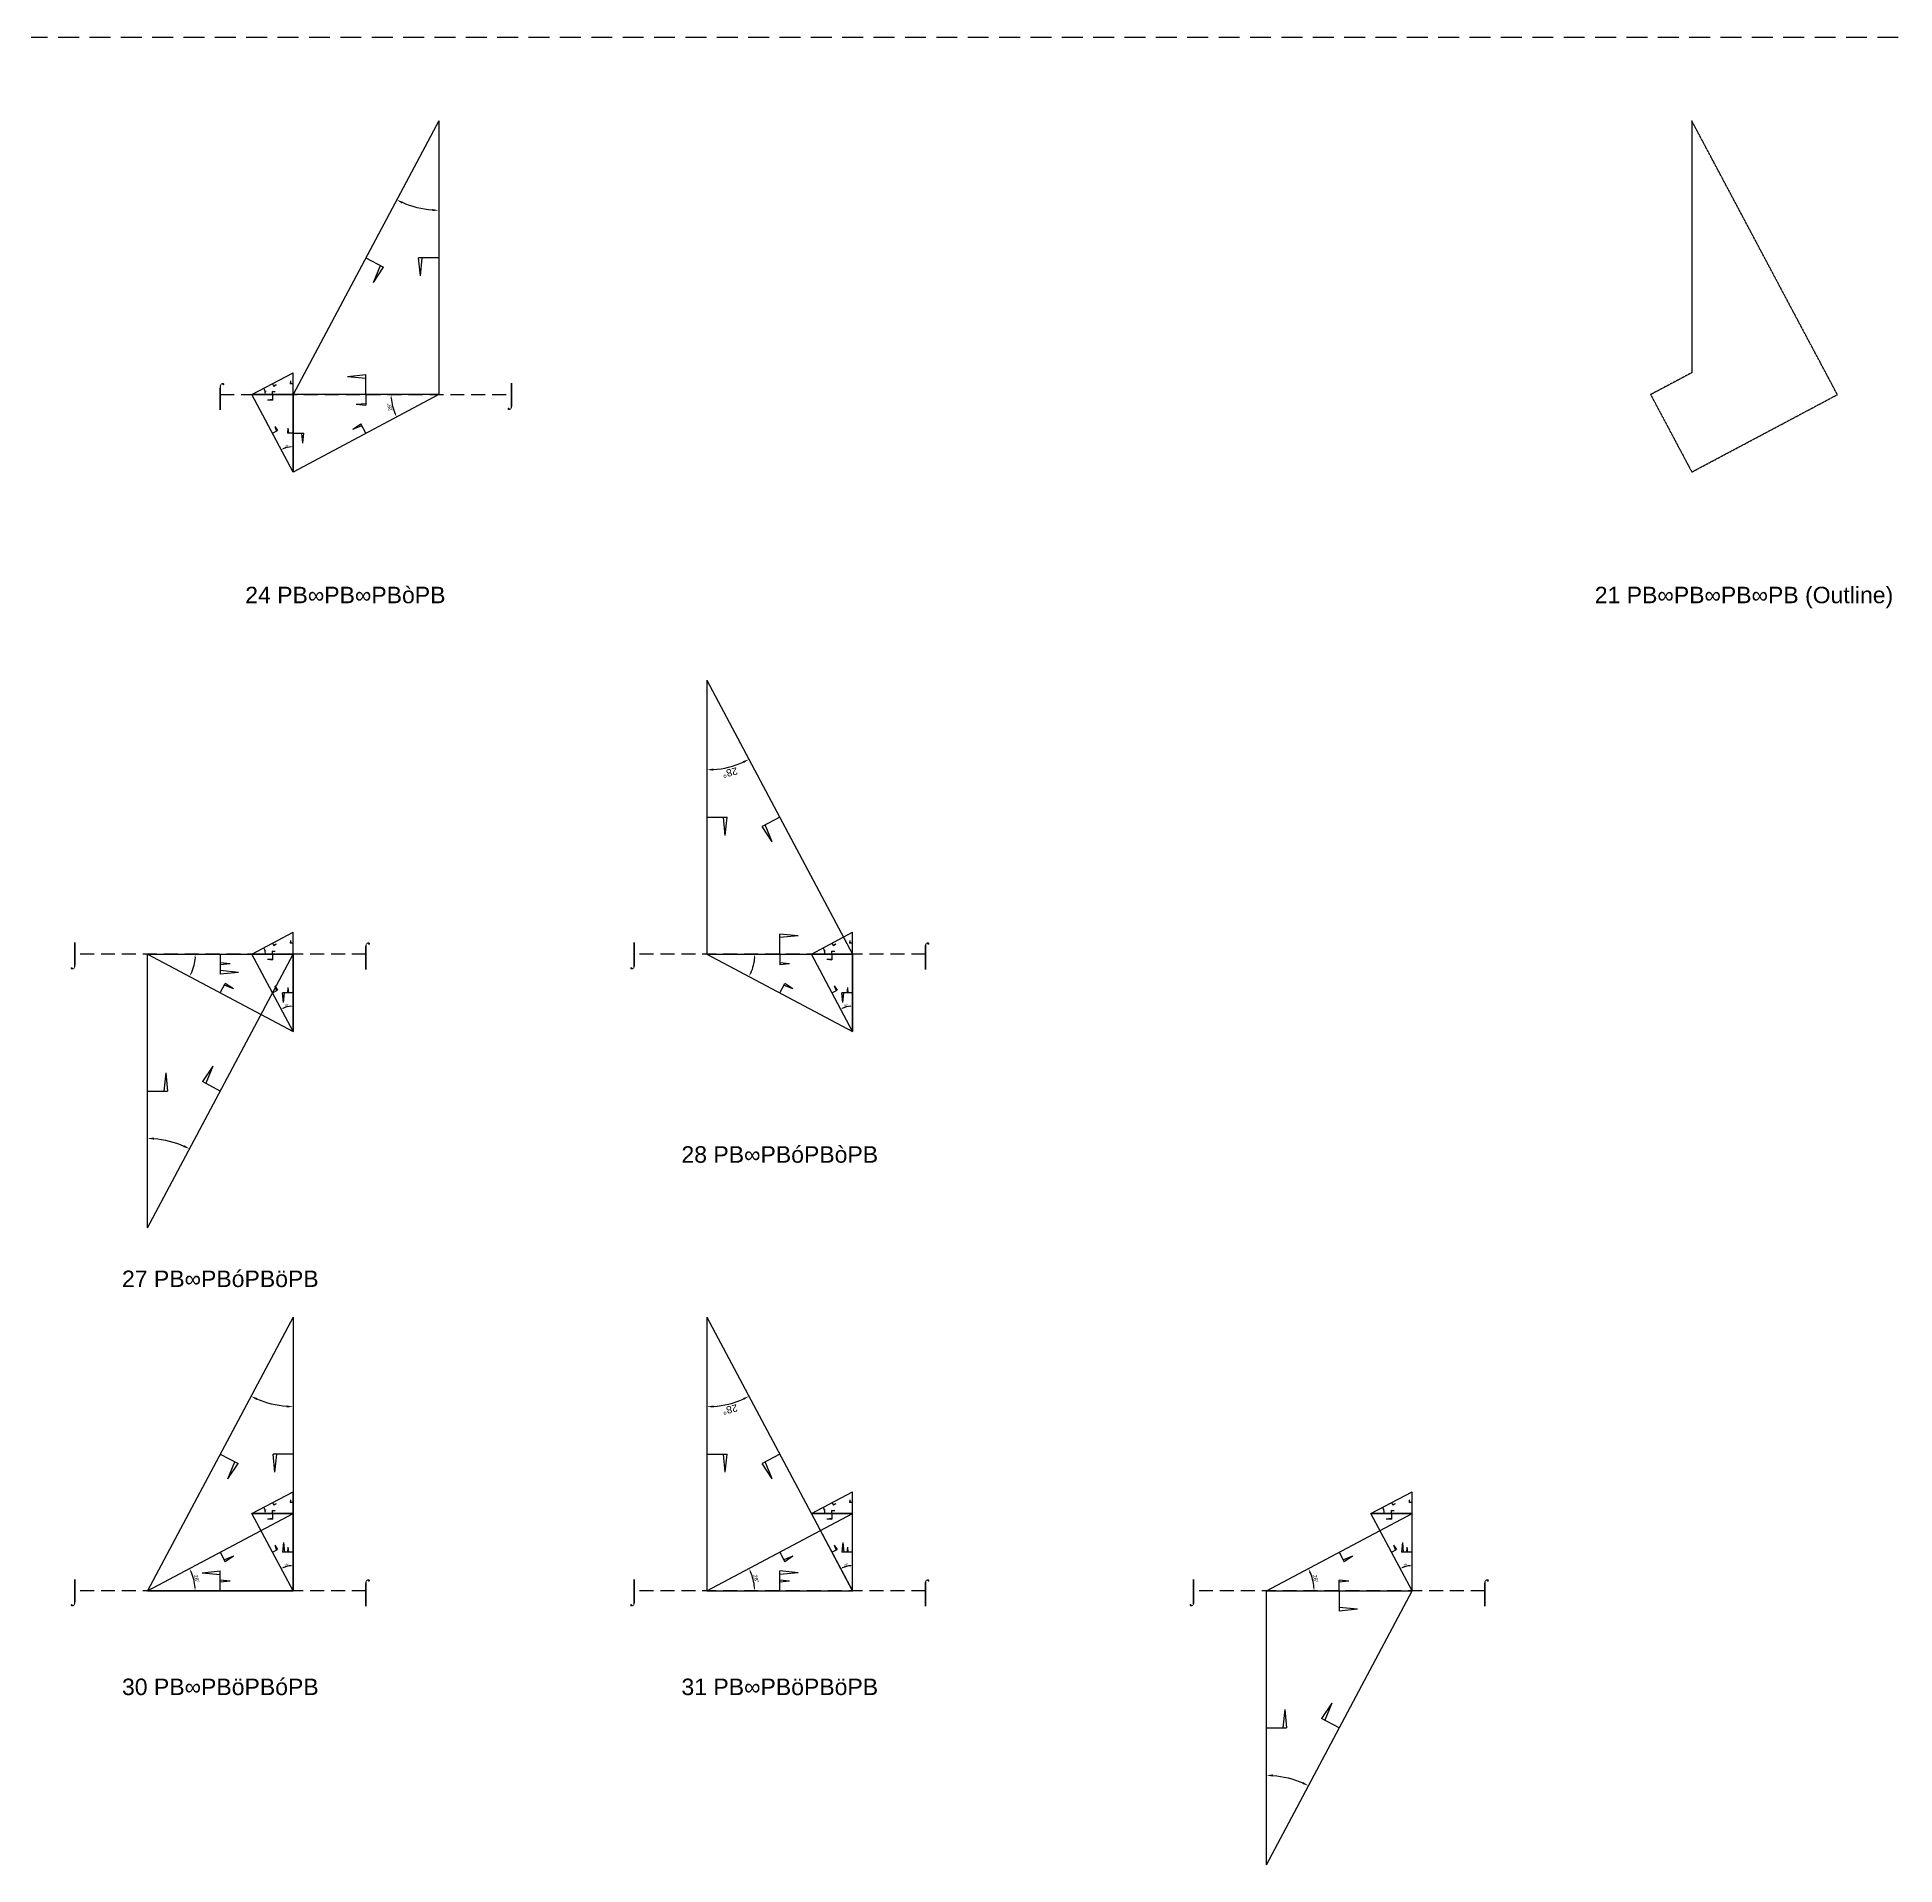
# Model space of a CAD drawing. Header units: millimetres. Extents: x 119083 to 3119777, y -5668141 to 24518.
# Drawn here: x 664226 to 1341150, y -2353943 to -1687968 of the extents above; entities that cross this region are included whole.
import ezdxf
from ezdxf.enums import TextEntityAlignment as Align

# ---------------------------------------------------------------- set-up
doc = ezdxf.new("R2010")
doc.units = ezdxf.units.MM
doc.header["$PDMODE"] = 35
doc.linetypes.add('DASHED', pattern=[19.05, 12.7, -6.35])
for name, color, linetype in [('BASE', 170, 'Continuous'), ('HYPOTENUSE', 20, 'Continuous'), ('PERPENDICULAR', 90, 'Continuous')]:
    doc.layers.add(name, color=color, linetype=linetype)
doc.styles.add('Arial', font='arial_0.ttf')
doc.dimstyles.new('ISO-25', dxfattribs={"dimtxt": 250, "dimasz": 100, "dimexe": 1.25, "dimexo": 0.625, "dimgap": 100, "dimtad": 1, "dimdec": 0, "dimtxsty": 'Arial', "dimcen": 2.5, "dimadec": 0, "dimazin": 0, "dimtfac": 1, "dimtdec": 0, "dimtmove": 0, "dimatfit": 3, "dimfxl": 1, "dimarcsym": 0})

# ---------------------------------------------------------------- blocks, each defined once
blk = doc.blocks.new('*D9')
at = {"color": 0, "lineweight": -2, "ltscale": 100, "transparency": 16777216}
blk.add_arc((0, 0), 4906, 4.08845, 23.91155, dxfattribs=at)
at = {"color": 0, "ltscale": 100, "transparency": 16777216}
for points in [[(4432, 1963), (4537, 2014), (4332, 2303)], [(4952, 352), (4835, 348), (4906, 0)]]:
    blk.add_solid(points, dxfattribs=at)
at = {"layer": 'Defpoints', "color": 0, "ltscale": 100, "transparency": 16777216}
for p in [(15000, 7976), (0, 0), (0, 0), (4841, 796), (15000, 0)]:
    blk.add_point(p, dxfattribs=at)
at = {"color": 0, "ltscale": 100, "transparency": 16777216, "insert": (5055, 1260), "char_height": 400, "attachment_point": 5, "rotation": 284, "style": 'Arial'}
blk.add_mtext('28°', dxfattribs=at)
blk = doc.blocks.new('SanjoyNathGeometrifyingTrigonometryFundamentalLockedSet')
at = {"color": 114, "linetype": 'DASHED', "ltscale": 100, "true_color": 0x139b48}
for p, q in [((14000, 4987.8), (13900, 3987.8)), ((14000, 4987.8), (14100, 3987.8)), ((15000, 3987.8), (13900, 3987.8))]:
    blk.add_line(p, q, dxfattribs=at)
at = {"color": 242, "linetype": 'DASHED', "ltscale": 100, "true_color": 0xcd2027}
for p, q in [((7500, 3987.8), (8016.4, 3016.6)), ((8852.4, 3574.3), (7922.5, 3193.2)), ((8852.4, 3574.3), (8016.4, 3016.6))]:
    blk.add_line(p, q, dxfattribs=at)
at = {"color": 159, "linetype": 'DASHED', "ltscale": 100, "true_color": 0x22346e}
for p, q in [((7500, 0), (7500, 1100)), ((8500, 1000), (7500, 1100)), ((8500, 1000), (7500, 900))]:
    blk.add_line(p, q, dxfattribs=at)
at = {"layer": 'BASE'}
blk.add_line((0, 0), (15000, 0), dxfattribs=at)
at = {"layer": 'HYPOTENUSE'}
blk.add_line((0, 0), (15000, 7975.6), dxfattribs=at)
at = {"layer": 'PERPENDICULAR'}
blk.add_line((15000, 0), (15000, 7975.6), dxfattribs=at)
at = {"color": 4, "ltscale": 100}
dim = blk.add_angular_dim_2l(base=(4841, 795.6), line1=((0, 0), (15000, 0)), line2=((0, 0), (15000, 7975.6)), dimstyle='ISO-25', override={"dimtxt": 400, "dimasz": 350, "dimgap": 100}, dxfattribs=at)
dim.commit()
dim.dimension.update_dxf_attribs({"geometry": '*D9', "text_midpoint": (5055.4, 1260.5)})

msp = doc.modelspace()

# ---------------------------------------------------------------- linework, layer by layer
at = {"linetype": 'DASHED', "ltscale": 600}
msp.add_line((157506, -1687968), (1992269, -1687968), dxfattribs=at)
at = {"linetype": 'DASHED', "ltscale": 400}
for p, q in [((730967, -1818221), (837081, -1818221)), ((784024, -2022084), (677910, -2022084)), ((987887, -2022084), (881773, -2022084)), ((784024, -2254157), (677910, -2254157)), ((987887, -2254157), (881773, -2254157)), ((1191749, -2254157), (1085635, -2254157))]:
    msp.add_line(p, q, dxfattribs=at)
at = {"linetype": 'DASHED'}
msp.add_lwpolyline([(1267152, -1810246), (1252152, -1818221), (1267152, -1846432), (1320209, -1818221), (1267152, -1718436)], close=True, dxfattribs=at)

# ---------------------------------------------------------------- block references
at = {"linetype": 'DASHED', "ltscale": 100}
for p, xscale, yscale, zscale, rotation in [((810553, -1718436), -6.652377834264356, 6.652377834264356, 6.652377834264356, 90), ((757496, -1846432), 1.880726465346334, 1.880726465346334, 1.880726465346334, 90), ((810553, -1818221), 3.537132037454116, 3.537132037454116, 3.537132037454116, 180), ((908301, -1922298), 6.652377834264356, 6.652377834264356, 6.652377834264356, 270), ((704439, -2022084), -3.537132037454116, 3.537132037454116, 3.537132037454116, 180), ((704439, -2121870), -6.652377834264356, 6.652377834264356, 6.652377834264356, 270), ((757496, -2050295), 1.880726465346334, 1.880726465346334, 1.880726465346334, 90), ((908301, -2022084), -3.537132037454116, 3.537132037454116, 3.537132037454116, 180), ((961358, -2050295), 1.880726465346334, 1.880726465346334, 1.880726465346334, 90), ((757496, -2154372), -6.652377834264356, 6.652377834264356, 6.652377834264356, 90), ((908301, -2154372), 6.652377834264356, 6.652377834264356, 6.652377834264356, 270), ((757496, -2254157), 1.880726465346334, 1.880726465346334, 1.880726465346334, 90), ((961358, -2254157), 1.880726465346334, 1.880726465346334, 1.880726465346334, 90), ((1165221, -2254157), 1.880726465346334, 1.880726465346334, 1.880726465346334, 90), ((1112164, -2353943), -6.652377834264341, 6.652377834264341, 6.652377834264341, 270)]:
    msp.add_blockref('SanjoyNathGeometrifyingTrigonometryFundamentalLockedSet', p, dxfattribs=dict(at, xscale=xscale, yscale=yscale, zscale=zscale, rotation=rotation))
at = {"linetype": 'DASHED'}
for p in [(742496, -1818221), (742496, -2022084), (946358, -2022084), (742496, -2225947), (946358, -2225947), (1150221, -2225947)]:
    msp.add_blockref('SanjoyNathGeometrifyingTrigonometryFundamentalLockedSet', p, dxfattribs=at)
at = {"linetype": 'DASHED', "ltscale": 100, "xscale": 3.537132037454116, "yscale": 3.537132037454116, "zscale": 3.537132037454116}
for p in [(704439, -2254157), (908301, -2254157), (1112164, -2254157)]:
    msp.add_blockref('SanjoyNathGeometrifyingTrigonometryFundamentalLockedSet', p, dxfattribs=at)

# ---------------------------------------------------------------- texts
at = {"linetype": 'DASHED', "ltscale": 100, "style": 'Arial'}
for s, p in [('⌠', (730967, -1818221)), ('⌡', (837081, -1818221)), ('24 PB∞PB∞PBòPB', (776524, -1891231)), ('21 PB∞PB∞PB∞PB (Outline)', (1286181, -1891231)), ('⌡', (677910, -2022084)), ('⌠', (784024, -2022084)), ('⌡', (881773, -2022084)), ('⌠', (987887, -2022084)), ('28 PB∞PBóPBòPB', (934830, -2095094)), ('27 PB∞PBóPBöPB', (730967, -2140396)), ('⌡', (677910, -2254157)), ('⌠', (784024, -2254157)), ('⌡', (881773, -2254157)), ('⌠', (987887, -2254157)), ('⌡', (1085635, -2254157)), ('⌠', (1191749, -2254157)), ('30 PB∞PBöPBóPB', (730967, -2289082)), ('31 PB∞PBöPBöPB', (934830, -2289082))]:
    msp.add_text(s, height=6000, dxfattribs=at).set_placement(p, align=Align.MIDDLE_CENTER)

doc.saveas('drawing.dxf')
